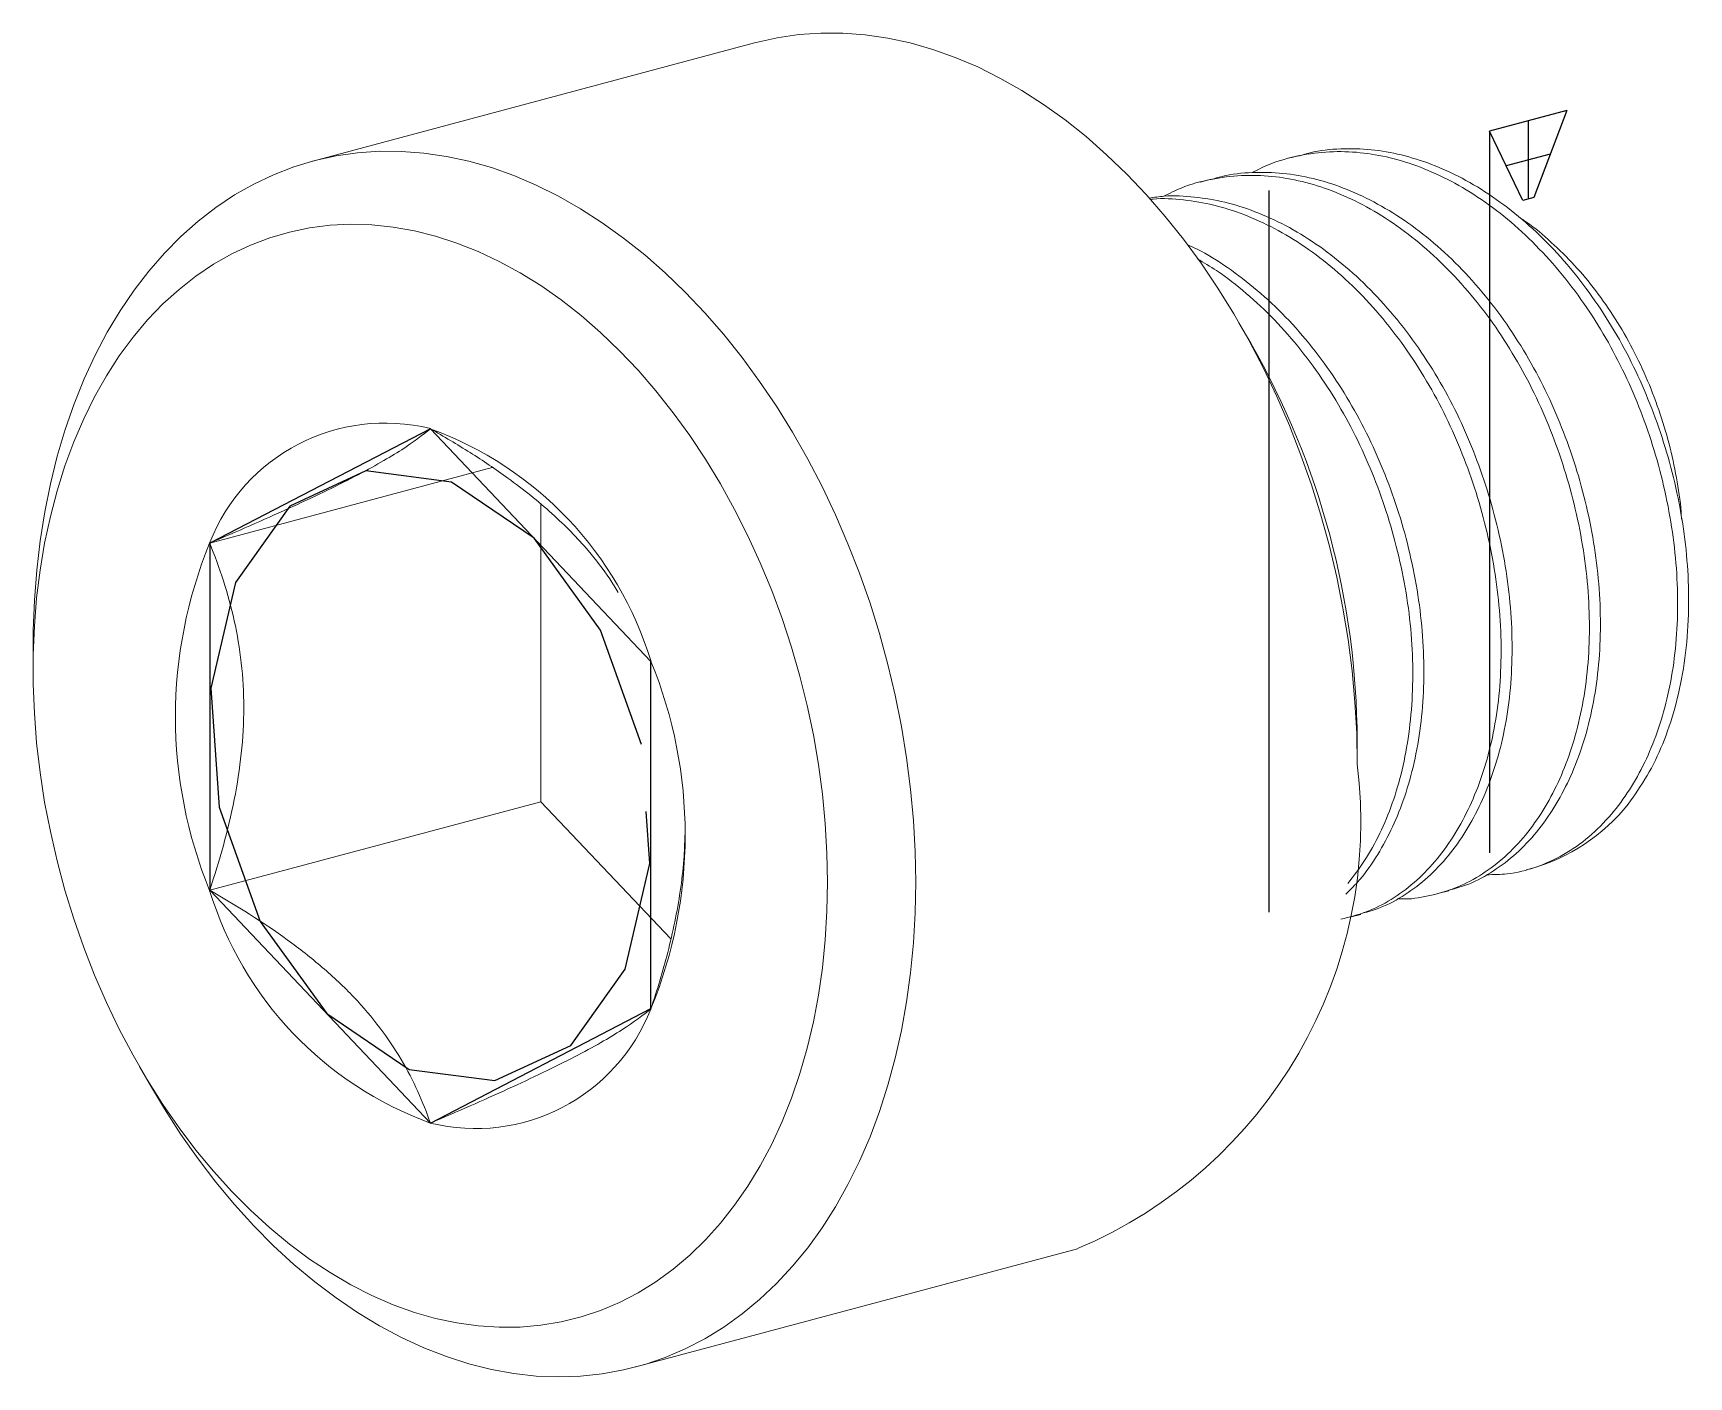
# Model space of a CAD drawing. Header units: millimetres. Extents: x -11.7 to 1.6, y -7.1 to 3.7.
import ezdxf

# ---------------------------------------------------------------- set-up
doc = ezdxf.new("R2010")
doc.units = ezdxf.units.MM
doc.linetypes.add('CENTERX2', pattern=[20.32, 12.7, -2.54, 2.54, -2.54])

msp = doc.modelspace()

# ---------------------------------------------------------------- linework, layer by layer
at = {"color": 7, "linetype": 'Continuous', "lineweight": 15}
for p, q in [((-5.89, 3.598), (-9.426, 2.651)), ((-1.525, 2.697), (-1.613, 2.674)), ((-2.232, 2.508), (-2.32, 2.484)), ((-1.913, 1.192), (-2.008, 1.357)), ((-7.99, 0.197), (-10.253, -0.409)), ((-7.601, -0.096), (-7.601, -2.48)), ((-11.667, -1.231), (-11.667, -1.421)), ((-1.061, -2.179), (-1.061, -1.989)), ((-7.601, -2.48), (-10.253, -3.19)), ((-7.601, -2.48), (-6.559, -3.579)), ((0.293, -3.027), (0.329, -3.018)), ((-0.414, -3.217), (-0.326, -3.193)), ((-1.121, -3.406), (-1.033, -3.383)), ((-10.815, -4.602), (-10.72, -4.766)), ((-6.838, -7.008), (-3.302, -6.061))]:
    msp.add_line(p, q, dxfattribs=at)
at = {"color": 7, "linetype": 'Continuous'}
for p, q in [((0.619, 3.056), (0, 2.89)), ((0.619, 3.056), (0.354, 2.359)), ((0.265, 2.336), (0, 2.89)), ((0.354, 2.359), (0.265, 2.336)), ((-8.485, 0.508), (-10.253, -0.409)), ((-6.718, -1.356), (-8.485, 0.508)), ((-10.253, -0.409), (-10.253, -3.19)), ((-6.718, -4.138), (-6.718, -1.356)), ((-10.253, -3.19), (-8.485, -5.055)), ((-8.485, -5.055), (-6.718, -4.138))]:
    msp.add_line(p, q, dxfattribs=at)
at = {"color": 7, "linetype": 'CENTERX2'}
for p, q in [((0.309, 2.973), (0.309, 2.347)), ((0, 2.89), (0, -2.89)), ((0.486, 2.708), (0.133, 2.613)), ((-1.768, 2.417), (-1.768, -3.364))]:
    msp.add_line(p, q, dxfattribs=at)
at = {"color": 7, "linetype": 'Continuous', "lineweight": 15, "flags": 128}
for points in [[(-1.061, -2.179), (-1.065, -1.931), (-1.079, -1.682), (-1.102, -1.432), (-1.134, -1.181), (-1.175, -0.931), (-1.225, -0.681), (-1.284, -0.433), (-1.352, -0.186), (-1.428, 0.057), (-1.512, 0.297), (-1.604, 0.534), (-1.704, 0.765), (-1.812, 0.992), (-1.927, 1.212), (-2.049, 1.427), (-2.177, 1.634), (-2.312, 1.834), (-2.453, 2.026), (-2.599, 2.209), (-2.751, 2.383), (-2.907, 2.548), (-3.068, 2.703), (-3.233, 2.848), (-3.401, 2.982), (-3.573, 3.105), (-3.747, 3.217), (-3.923, 3.317), (-4.101, 3.406), (-4.281, 3.482), (-4.461, 3.546), (-4.641, 3.598), (-4.822, 3.636), (-5.002, 3.663), (-5.18, 3.676), (-5.358, 3.677), (-5.533, 3.665), (-5.706, 3.64), (-5.876, 3.602), (-5.89, 3.598)], [(-11.667, -1.231), (-11.666, -1.109), (-11.657, -0.865), (-11.638, -0.626), (-11.611, -0.39), (-11.574, -0.159), (-11.529, 0.067), (-11.474, 0.287), (-11.411, 0.501), (-11.339, 0.707), (-11.259, 0.906), (-11.171, 1.097), (-11.075, 1.28), (-10.971, 1.453), (-10.859, 1.617), (-10.741, 1.771), (-10.616, 1.915), (-10.484, 2.048), (-10.346, 2.17), (-10.203, 2.281), (-10.054, 2.38), (-9.899, 2.467), (-9.741, 2.542), (-9.578, 2.605), (-9.411, 2.655), (-9.241, 2.693), (-9.069, 2.717), (-8.893, 2.73), (-8.716, 2.729), (-8.537, 2.715), (-8.357, 2.689), (-8.177, 2.65), (-7.996, 2.599), (-7.816, 2.535), (-7.637, 2.459), (-7.459, 2.37), (-7.282, 2.27), (-7.108, 2.158), (-6.937, 2.035), (-6.768, 1.901), (-6.604, 1.756), (-6.443, 1.601), (-6.286, 1.436), (-6.135, 1.262), (-5.988, 1.078), (-5.848, 0.886), (-5.713, 0.687), (-5.584, 0.479), (-5.462, 0.265), (-5.348, 0.045), (-5.24, -0.182), (-5.14, -0.414), (-5.048, -0.65), (-4.963, -0.89), (-4.887, -1.134), (-4.82, -1.38), (-4.761, -1.628), (-4.711, -1.878), (-4.67, -2.129), (-4.638, -2.379), (-4.615, -2.63), (-4.601, -2.879), (-4.596, -3.126), (-4.596, -3.126)], [(-5.303, -3.126), (-5.308, -2.892), (-5.322, -2.656), (-5.345, -2.419), (-5.376, -2.182), (-5.417, -1.945), (-5.467, -1.709), (-5.525, -1.475), (-5.592, -1.242), (-5.668, -1.013), (-5.751, -0.788), (-5.843, -0.567), (-5.941, -0.35), (-6.048, -0.14), (-6.161, 0.065), (-6.281, 0.263), (-6.407, 0.453), (-6.54, 0.636), (-6.678, 0.81), (-6.821, 0.976), (-6.969, 1.132), (-7.121, 1.278), (-7.277, 1.414), (-7.437, 1.539), (-7.6, 1.654), (-7.765, 1.757), (-7.933, 1.848), (-8.102, 1.928), (-8.272, 1.995), (-8.443, 2.05), (-8.613, 2.093), (-8.784, 2.123), (-8.953, 2.14), (-9.122, 2.145), (-9.288, 2.137), (-9.452, 2.116), (-9.614, 2.083), (-9.772, 2.037), (-9.926, 1.978), (-10.076, 1.908), (-10.222, 1.825), (-10.363, 1.73), (-10.498, 1.624), (-10.627, 1.507), (-10.75, 1.379), (-10.867, 1.24), (-10.977, 1.091), (-11.079, 0.932), (-11.175, 0.764), (-11.262, 0.588), (-11.341, 0.403), (-11.413, 0.21), (-11.475, 0.011), (-11.529, -0.196), (-11.575, -0.408), (-11.611, -0.626), (-11.639, -0.848), (-11.657, -1.075), (-11.666, -1.305), (-11.666, -1.538), (-11.657, -1.772), (-11.639, -2.009), (-11.611, -2.246), (-11.575, -2.483), (-11.529, -2.72), (-11.475, -2.955), (-11.413, -3.188), (-11.341, -3.419), (-11.262, -3.647), (-11.175, -3.87), (-11.079, -4.089), (-10.977, -4.302), (-10.867, -4.51), (-10.75, -4.711), (-10.627, -4.906), (-10.498, -5.092), (-10.363, -5.271), (-10.222, -5.441), (-10.076, -5.602), (-9.926, -5.753), (-9.772, -5.894), (-9.614, -6.025), (-9.452, -6.145), (-9.288, -6.253), (-9.122, -6.351), (-8.953, -6.436), (-8.784, -6.51), (-8.613, -6.571), (-8.443, -6.62), (-8.272, -6.656), (-8.102, -6.68), (-7.933, -6.691), (-7.765, -6.689), (-7.6, -6.675), (-7.437, -6.648), (-7.277, -6.608), (-7.121, -6.556), (-6.969, -6.491), (-6.821, -6.414), (-6.678, -6.326), (-6.54, -6.225), (-6.407, -6.113), (-6.281, -5.991), (-6.161, -5.857), (-6.048, -5.713), (-5.941, -5.559), (-5.843, -5.396), (-5.751, -5.224), (-5.668, -5.043), (-5.592, -4.854), (-5.525, -4.658), (-5.467, -4.455), (-5.417, -4.245), (-5.376, -4.03), (-5.345, -3.81), (-5.322, -3.586), (-5.308, -3.357), (-5.303, -3.126)], [(-4.596, -3.126), (-4.601, -3.371), (-4.615, -3.612), (-4.638, -3.85), (-4.67, -4.084), (-4.711, -4.312), (-4.761, -4.535), (-4.82, -4.752), (-4.887, -4.962), (-4.963, -5.165), (-5.048, -5.36), (-5.14, -5.547), (-5.24, -5.725), (-5.348, -5.894), (-5.462, -6.053), (-5.584, -6.201), (-5.713, -6.34), (-5.848, -6.468), (-5.988, -6.584), (-6.135, -6.689), (-6.286, -6.782), (-6.443, -6.863), (-6.604, -6.932), (-6.768, -6.988), (-6.937, -7.032), (-7.108, -7.064), (-7.282, -7.082), (-7.459, -7.088), (-7.637, -7.081), (-7.816, -7.061), (-7.996, -7.029), (-8.177, -6.983), (-8.357, -6.926), (-8.537, -6.855), (-8.716, -6.773), (-8.893, -6.679), (-9.069, -6.573), (-9.241, -6.455), (-9.411, -6.326), (-9.578, -6.187), (-9.741, -6.037), (-9.899, -5.877), (-10.054, -5.707), (-10.203, -5.528), (-10.346, -5.341), (-10.484, -5.145), (-10.616, -4.941), (-10.72, -4.766)]]:
    msp.add_lwpolyline(points, dxfattribs=at)
at = {"color": 7, "linetype": 'CENTERX2', "flags": 128}
msp.add_lwpolyline([(-6.795, -2.022), (-7.121, -1.107), (-7.655, -0.369), (-8.316, 0.079), (-9.002, 0.169), (-9.61, -0.114), (-10.046, -0.724), (-10.245, -1.571), (-10.176, -2.525), (-9.849, -3.44), (-9.315, -4.178), (-8.655, -4.625), (-7.968, -4.715), (-7.361, -4.433), (-6.924, -3.822), (-6.726, -2.976), (-6.795, -2.022)], dxfattribs=at)
at = {"color": 7, "linetype": 'Continuous', "lineweight": 15}
for centre, radius, start, end in [((-7.517, -2.014), 6.456, 0.2197, 29.7762), ((-8.848, -0.955), 1.508, 76.0839, 158.751), ((-9.472, -2.198), 2.88, 16.9889, 69.9688), ((-6.86, -1.8), 3.667, 157.7153, 202.2847), ((-10.111, -2.747), 3.667, 337.7153, 22.2847), ((-4.744, -2.64), 3.712, 292.856, 7.1425), ((-0.078, -1.556), 1.517, 285.5667, 321.5157), ((-7.499, -2.349), 2.88, 196.9889, 249.9688), ((-8.123, -3.591), 1.508, 256.0839, 338.751)]:
    msp.add_arc(centre, radius, start, end, dxfattribs=at)
for points, knots in [([(-0.024, -3.065), (0.031, -3.065), (0.167, -3.063), (0.374, -3.01), (0.594, -2.911), (0.797, -2.769), (0.973, -2.592), (1.122, -2.39), (1.245, -2.17), (1.346, -1.926), (1.424, -1.659), (1.479, -1.369), (1.507, -1.059), (1.507, -0.735), (1.48, -0.404), (1.425, -0.073), (1.346, 0.254), (1.243, 0.569), (1.12, 0.873), (0.973, 1.166), (0.804, 1.447), (0.612, 1.711), (0.4, 1.952), (0.174, 2.166), (-0.064, 2.348), (-0.307, 2.495), (-0.552, 2.607), (-0.796, 2.683), (-1.039, 2.725), (-1.284, 2.732), (-1.527, 2.7), (-1.736, 2.643), (-1.857, 2.583), (-1.903, 2.559)], [0, 0, 0, 0, 0.024451, 0.060324, 0.096436, 0.132506, 0.168256, 0.20067, 0.232402, 0.263686, 0.295665, 0.328265, 0.361294, 0.394541, 0.427788, 0.460817, 0.493417, 0.525396, 0.556681, 0.588413, 0.620826, 0.653735, 0.686933, 0.720205, 0.75333, 0.786096, 0.818302, 0.849769, 0.881236, 0.913442, 0.946208, 0.979333, 1, 1, 1, 1]), ([(1.109, -2.5), (1.162, -2.426), (1.266, -2.28), (1.391, -2.019), (1.489, -1.732), (1.558, -1.415), (1.594, -1.072), (1.597, -0.724), (1.568, -0.381), (1.514, -0.049), (1.434, 0.278), (1.331, 0.593), (1.208, 0.897), (1.062, 1.19), (0.892, 1.47), (0.7, 1.734), (0.489, 1.976), (0.262, 2.189), (0.025, 2.371), (-0.219, 2.519), (-0.464, 2.63), (-0.707, 2.706), (-0.951, 2.749), (-1.195, 2.754), (-1.388, 2.735), (-1.495, 2.702), (-1.524, 2.693)], [0, 0, 0, 0, 0.046044, 0.090934, 0.136245, 0.182647, 0.229807, 0.277355, 0.319969, 0.362302, 0.404087, 0.445075, 0.485173, 0.525845, 0.56739, 0.60957, 0.652121, 0.694766, 0.737223, 0.77922, 0.820499, 0.860832, 0.901164, 0.942443, 0.98444, 1, 1, 1, 1]), ([(-0.737, -3.257), (-0.728, -3.258), (-0.644, -3.264), (-0.491, -3.239), (-0.279, -3.18), (-0.08, -3.08), (0.104, -2.944), (0.27, -2.776), (0.415, -2.58), (0.538, -2.359), (0.639, -2.116), (0.717, -1.849), (0.772, -1.558), (0.8, -1.248), (0.8, -0.925), (0.773, -0.594), (0.718, -0.262), (0.638, 0.065), (0.536, 0.38), (0.412, 0.684), (0.266, 0.976), (0.097, 1.257), (-0.095, 1.521), (-0.307, 1.762), (-0.533, 1.976), (-0.771, 2.158), (-1.014, 2.306), (-1.259, 2.417), (-1.503, 2.493), (-1.746, 2.535), (-1.991, 2.542), (-2.234, 2.51), (-2.443, 2.454), (-2.564, 2.393), (-2.61, 2.37)], [0, 0, 0, 0, 0.003896, 0.036632, 0.069727, 0.102968, 0.136136, 0.169015, 0.201399, 0.233102, 0.264358, 0.296308, 0.328878, 0.361877, 0.395094, 0.42831, 0.461309, 0.493879, 0.525829, 0.557085, 0.588788, 0.621172, 0.654051, 0.687219, 0.72046, 0.753555, 0.786291, 0.818467, 0.849906, 0.881345, 0.913521, 0.946257, 0.979352, 1, 1, 1, 1]), ([(-0.327, -3.189), (-0.282, -3.177), (-0.166, -3.147), (0.008, -3.055), (0.193, -2.921), (0.359, -2.752), (0.503, -2.556), (0.626, -2.336), (0.727, -2.092), (0.806, -1.825), (0.86, -1.534), (0.888, -1.225), (0.889, -0.901), (0.861, -0.57), (0.807, -0.238), (0.727, 0.088), (0.624, 0.404), (0.501, 0.708), (0.355, 1), (0.185, 1.281), (-0.007, 1.545), (-0.218, 1.786), (-0.445, 2), (-0.682, 2.182), (-0.926, 2.329), (-1.171, 2.441), (-1.414, 2.517), (-1.658, 2.559), (-1.902, 2.564), (-2.095, 2.546), (-2.202, 2.512), (-2.231, 2.503)], [0, 0, 0, 0, 0.023049, 0.059593, 0.096056, 0.132201, 0.167803, 0.202656, 0.237018, 0.272141, 0.307948, 0.344225, 0.380742, 0.417259, 0.453536, 0.489343, 0.524466, 0.558828, 0.593681, 0.629283, 0.665428, 0.701891, 0.738435, 0.774818, 0.810806, 0.84618, 0.880742, 0.915304, 0.950678, 0.986666, 1, 1, 1, 1]), ([(-1.034, -3.378), (-0.989, -3.366), (-0.873, -3.336), (-0.699, -3.244), (-0.514, -3.11), (-0.349, -2.942), (-0.204, -2.746), (-0.081, -2.525), (0.02, -2.281), (0.099, -2.014), (0.153, -1.724), (0.181, -1.414), (0.181, -1.091), (0.154, -0.76), (0.099, -0.428), (0.02, -0.101), (-0.083, 0.214), (-0.206, 0.518), (-0.352, 0.811), (-0.522, 1.091), (-0.714, 1.355), (-0.925, 1.597), (-1.152, 1.81), (-1.389, 1.992), (-1.633, 2.14), (-1.878, 2.251), (-2.121, 2.328), (-2.365, 2.368), (-2.568, 2.379), (-2.687, 2.361), (-2.726, 2.355)], [0, 0, 0, 0, 0.023806, 0.061549, 0.09921, 0.136541, 0.173312, 0.209309, 0.244799, 0.281076, 0.318058, 0.355526, 0.393241, 0.430957, 0.468425, 0.505407, 0.541684, 0.577174, 0.613171, 0.649941, 0.687273, 0.724934, 0.762677, 0.800255, 0.837424, 0.873959, 0.909656, 0.945353, 0.981888, 1, 1, 1, 1]), ([(-1.191, -3.422), (-1.123, -3.405), (-0.983, -3.369), (-0.787, -3.269), (-0.603, -3.134), (-0.437, -2.966), (-0.292, -2.769), (-0.17, -2.549), (-0.068, -2.305), (0.01, -2.038), (0.065, -1.747), (0.093, -1.438), (0.093, -1.114), (0.066, -0.783), (0.011, -0.451), (-0.069, -0.125), (-0.171, 0.191), (-0.295, 0.494), (-0.441, 0.787), (-0.611, 1.068), (-0.803, 1.332), (-1.014, 1.573), (-1.24, 1.787), (-1.478, 1.969), (-1.721, 2.116), (-1.966, 2.227), (-2.21, 2.305), (-2.453, 2.344), (-2.623, 2.356), (-2.71, 2.345), (-2.717, 2.344)], [0, 0, 0, 0, 0.036049, 0.073898, 0.111663, 0.149099, 0.185971, 0.222068, 0.257657, 0.294035, 0.33112, 0.368692, 0.406513, 0.444334, 0.481906, 0.518991, 0.555369, 0.590957, 0.627055, 0.663927, 0.701363, 0.739128, 0.776977, 0.814659, 0.851932, 0.888568, 0.924365, 0.960161, 0.996797, 1, 1, 1, 1]), ([(0.249, 2.193), (0.256, 2.188), (0.333, 2.142), (0.471, 2.025), (0.659, 1.846), (0.832, 1.642), (0.99, 1.42), (1.132, 1.18), (1.255, 0.926), (1.358, 0.66), (1.441, 0.389), (1.499, 0.115), (1.531, -0.088), (1.536, -0.198), (1.537, -0.218)], [0, 0, 0, 0, 0.010349, 0.109909, 0.209135, 0.305694, 0.402562, 0.499121, 0.595733, 0.692648, 0.789222, 0.883773, 0.978646, 1, 1, 1, 1]), ([(-1.153, -3.221), (-1.121, -3.19), (-1.033, -3.106), (-0.911, -2.934), (-0.788, -2.715), (-0.687, -2.471), (-0.609, -2.204), (-0.554, -1.913), (-0.526, -1.603), (-0.526, -1.28), (-0.553, -0.949), (-0.608, -0.617), (-0.687, -0.291), (-0.79, 0.025), (-0.913, 0.329), (-1.06, 0.621), (-1.229, 0.902), (-1.421, 1.166), (-1.632, 1.407), (-1.859, 1.621), (-2.097, 1.801), (-2.285, 1.922), (-2.395, 1.97), (-2.421, 1.981)], [0, 0, 0, 0, 0.029063, 0.079165, 0.128215, 0.176573, 0.226003, 0.276395, 0.327449, 0.37884, 0.430231, 0.481284, 0.531676, 0.581106, 0.629465, 0.678514, 0.728617, 0.779485, 0.8308, 0.882229, 0.933432, 0.984079, 1, 1, 1, 1]), ([(-1.137, -3.136), (-1.09, -3.076), (-0.996, -2.955), (-0.877, -2.738), (-0.775, -2.495), (-0.697, -2.227), (-0.643, -1.937), (-0.615, -1.627), (-0.614, -1.304), (-0.641, -0.973), (-0.696, -0.641), (-0.776, -0.314), (-0.878, 0.001), (-1.002, 0.305), (-1.148, 0.598), (-1.318, 0.878), (-1.51, 1.142), (-1.721, 1.384), (-1.948, 1.596), (-2.156, 1.76), (-2.29, 1.838), (-2.342, 1.868)], [0, 0, 0, 0, 0.05004, 0.102608, 0.154436, 0.207413, 0.26142, 0.316137, 0.371215, 0.426294, 0.48101, 0.535017, 0.587994, 0.639822, 0.692391, 0.746089, 0.800606, 0.855604, 0.910723, 0.9656, 1, 1, 1, 1]), ([(-8.485, 0.508), (-8.544, 0.458), (-8.617, 0.403), (-8.764, 0.308), (-8.819, 0.275), (-8.944, 0.203), (-9.015, 0.164), (-9.246, 0.044), (-9.425, -0.041), (-9.822, -0.223), (-10.034, -0.316), (-10.253, -0.409)], [0, 0, 0, 0, 0.25, 0.25, 0.375, 0.375, 0.5, 0.5, 0.75, 0.75, 1, 1, 1, 1]), ([(-6.981, -0.805), (-7.003, -0.768), (-7.07, -0.656), (-7.198, -0.492), (-7.356, -0.318), (-7.511, -0.17), (-7.68, -0.026), (-7.897, 0.139), (-8.165, 0.32), (-8.378, 0.445), (-8.485, 0.508)], [0, 0, 0, 0, 0.074412, 0.229335, 0.334576, 0.440716, 0.549517, 0.659123, 0.828781, 1, 1, 1, 1]), ([(-10.253, -3.19), (-10.174, -2.954), (-10.105, -2.708), (-10.007, -2.217), (-9.98, -1.971), (-9.98, -1.481), (-10.007, -1.251), (-10.105, -0.811), (-10.174, -0.603), (-10.253, -0.409)], [0, 0, 0, 0, 0.25, 0.25, 0.5, 0.5, 0.75, 0.75, 1, 1, 1, 1]), ([(-6.718, -4.138), (-6.693, -4.063), (-6.645, -3.915), (-6.581, -3.683), (-6.525, -3.444), (-6.481, -3.195), (-6.453, -2.962), (-6.448, -2.813), (-6.447, -2.748)], [0, 0, 0, 0, 0.1636524, 0.3277227, 0.5032482, 0.6787223, 0.8595165, 1, 1, 1, 1]), ([(-10.253, -3.19), (-10.035, -3.315), (-9.826, -3.445), (-9.534, -3.657), (-9.44, -3.731), (-9.262, -3.884), (-9.176, -3.964), (-8.944, -4.208), (-8.82, -4.376), (-8.618, -4.717), (-8.544, -4.887), (-8.485, -5.055)], [0, 0, 0, 0, 0.25, 0.25, 0.375, 0.375, 0.5, 0.5, 0.75, 0.75, 1, 1, 1, 1]), ([(-8.485, -5.055), (-8.267, -4.962), (-8.058, -4.87), (-7.766, -4.737), (-7.673, -4.693), (-7.494, -4.607), (-7.409, -4.565), (-7.176, -4.444), (-7.052, -4.373), (-6.851, -4.244), (-6.776, -4.188), (-6.718, -4.138)], [0, 0, 0, 0, 0.25, 0.25, 0.375, 0.375, 0.5, 0.5, 0.75, 0.75, 1, 1, 1, 1])]:
    msp.add_open_spline(points, degree=3, knots=knots, dxfattribs=at)

doc.saveas('drawing.dxf')
